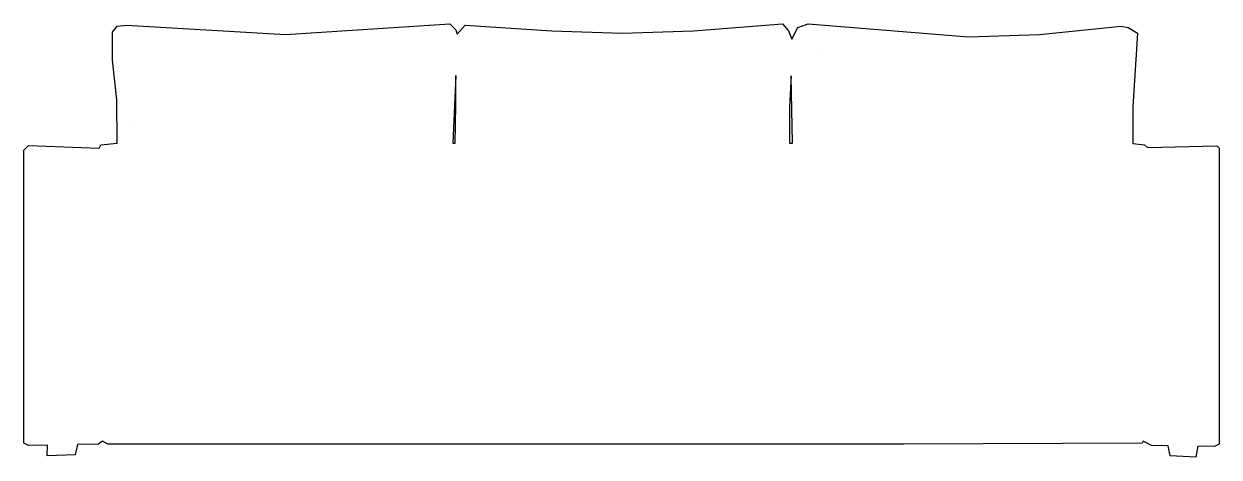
# Model space of a CAD drawing. Header units: millimetres. Extents: x -1173 to 1173, y 0 to 850.
import ezdxf

# ---------------------------------------------------------------- set-up
doc = ezdxf.new("R2010")
doc.units = ezdxf.units.MM
doc.layers.add('ALMOND-DRAW-PROFILE', color=7, linetype='Continuous', lineweight=25)

msp = doc.modelspace()

# ---------------------------------------------------------------- linework, layer by layer
at = {"layer": 'ALMOND-DRAW-PROFILE'}
for points in [[(-1072.24, 4.58), (-1127.22, 2.29), (-1126.86, 23.57), (-1163.88, 22.91), (-1173.05, 27.49), (-1173.05, 602.56), (-1163.88, 611.73), (-1025.5, 606.46), (-1021.83, 612.87), (-989.76, 616.31), (-990.96, 701.32), (-998.92, 778.98), (-998.92, 833.96), (-989.76, 845.42), (-971.43, 847.71), (-659.84, 829.38), (-336.79, 850), (-325.34, 838.54), (-322.82, 829.73), (-307.01, 847.71), (-136.89, 836.25), (1.24, 831.67), (141.48, 836.25), (316.17, 850), (327.63, 836.25), (334.5, 820.22), (345.96, 843.13), (366.58, 850), (681.17, 824.9), (820.22, 829.38), (980.59, 845.42), (994.34, 843.13), (1012.67, 831.67), (1003.5, 687.33), (1003.5, 615.19), (1026.42, 612.87), (1032.79, 607.29), (1168.46, 610.58), (1173.05, 606), (1173.05, 25.2), (1163.88, 20.62), (1131.09, 21.23), (1127.22, 0), (1076.82, 2.29), (1073.4, 22.29), (1040.16, 22.91), (1024.12, 30.93), (1021.83, 27.49), (554.45, 25.2), (-1008.09, 25.2), (-1018.78, 30.93), (-1026.42, 25.2), (-1067.79, 24.63)], [(393.32, 792.82), (393.32, 792.81), (393.35, 792.82)], [(-326.66, 616.31), (-325.34, 690.77), (-325.34, 748.81), (-331.16, 616.31)], [(329.92, 616.31), (335.8, 616.31), (332.95, 747.91), (329.92, 687.33)], [(-955.47, 656.56), (-955.46, 656.56), (-955.47, 656.57)]]:
    msp.add_lwpolyline(points, close=True, dxfattribs=at)

doc.saveas('drawing.dxf')
